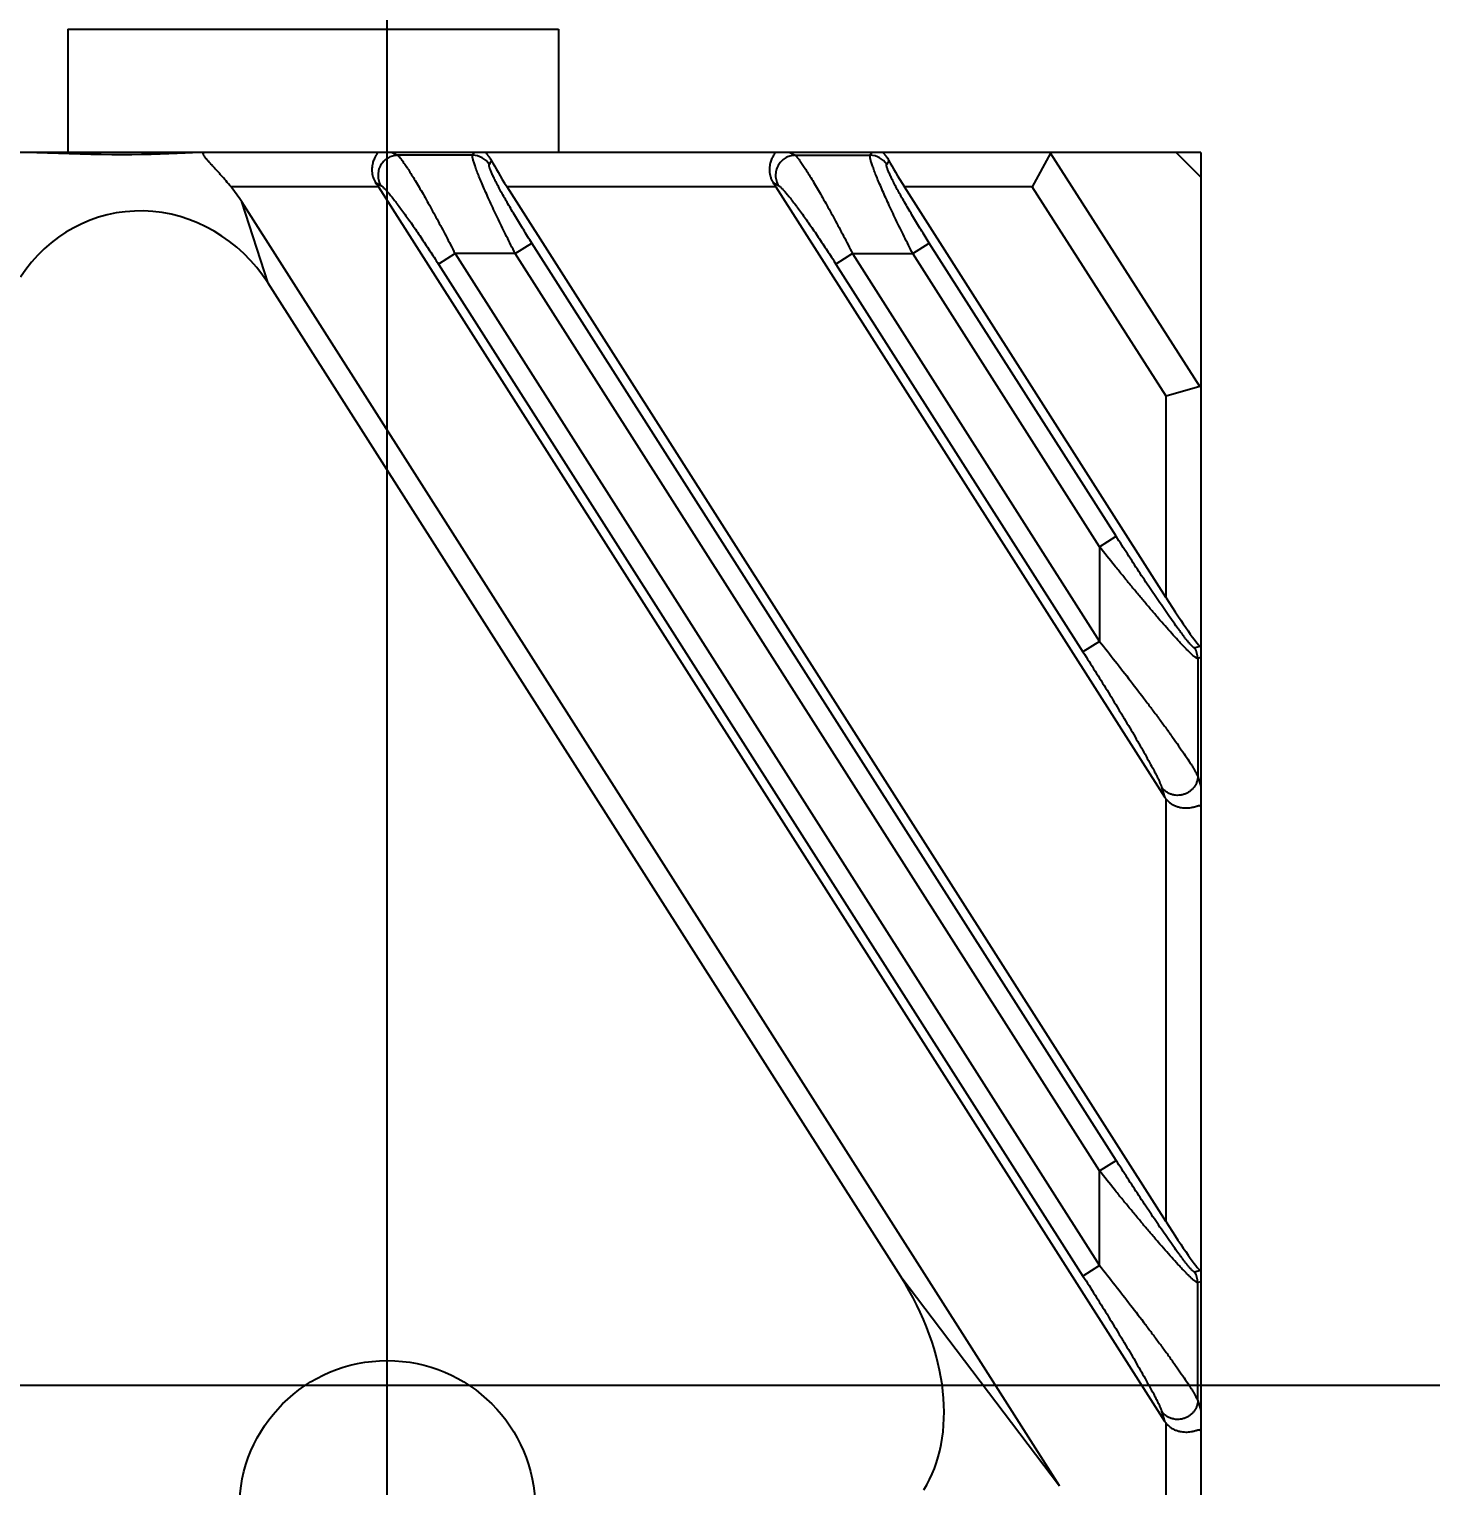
# Model space of a CAD drawing. Header units: millimetres. Extents: x 620 to 19791, y 2539 to 6969.
# Drawn here: x 3100.94 to 3129.37, y 3961.34 to 3990.88 of the extents above; entities that cross this region are included whole.
import ezdxf

# ---------------------------------------------------------------- set-up
doc = ezdxf.new("R2010")
doc.units = ezdxf.units.MM
doc.styles.get("Standard").update_dxf_attribs({"font": 'arial.ttf'})
doc.dimstyles.new('缩小5倍', dxfattribs={"dimtxt": 40, "dimasz": 20, "dimexe": 1, "dimexo": 0.2, "dimgap": 0, "dimtad": 1, "dimtoh": 1, "dimdec": 1, "dimzin": 9, "dimdsep": 46, "dimtxsty": 'Standard', "dimblk": '_FILLED', "dimcen": 0.2, "dimclrd": 256, "dimclre": 256, "dimclrt": 256, "dimadec": 1, "dimazin": 2, "dimtfac": 1, "dimtdec": 1, "dimtofl": 0, "dimtmove": 0, "dimatfit": 3, "dimldrblk": '_FILLED', "dimfxl": 1, "dimtolj": 1, "dimtzin": 0, "dimarcsym": 0})

# ---------------------------------------------------------------- blocks, each defined once
blk = doc.blocks.new('_FILLED')
at = {"color": 0, "linetype": 'ByBlock'}
blk.add_solid([(0, 0), (-1, 0.15), (-1, -0.15)], dxfattribs=at)
blk = doc.blocks.new('*D4')
at = {"lineweight": -2, "transparency": 16777216}
for p, q in [((2541.204, 3961.078), (2541.204, 4164.391)), ((3108.204, 3961.078), (3108.204, 4164.391)), ((2561.204, 4163.391), (3088.204, 4163.391))]:
    blk.add_line(p, q, dxfattribs=at)
at = {"layer": 'Defpoints', "color": 0, "transparency": 16777216}
for p in [(3108.204, 4163.391), (2541.204, 3960.878), (3108.204, 3960.878)]:
    blk.add_point(p, dxfattribs=at)
at = {"lineweight": -2, "transparency": 16777216, "xscale": 20, "yscale": 20, "zscale": 20, "rotation": 180}
blk.add_blockref('_FILLED', (2541.204, 4163.391), dxfattribs=at)
at = {"lineweight": -2, "transparency": 16777216, "xscale": 20, "yscale": 20, "zscale": 20}
blk.add_blockref('_FILLED', (3108.204, 4163.391), dxfattribs=at)
at = {"lineweight": 5, "transparency": 16777216, "insert": (2824.704, 4189.284), "char_height": 40, "attachment_point": 5}
blk.add_mtext('\\A1;567mm [1\'-10 3/8"]', dxfattribs=at)
blk = doc.blocks.new('*D5')
at = {"lineweight": -2, "transparency": 16777216}
for p, q in [((3108.404, 3960.878), (3211.841, 3960.878)), ((3210.841, 3940.878), (3210.841, 3698.378)), ((3108.404, 3678.378), (3211.841, 3678.378))]:
    blk.add_line(p, q, dxfattribs=at)
at = {"layer": 'Defpoints', "color": 0, "transparency": 16777216}
for p in [(3108.204, 3960.878), (3108.204, 3678.378), (3210.841, 3678.378)]:
    blk.add_point(p, dxfattribs=at)
at = {"lineweight": -2, "transparency": 16777216, "xscale": 20, "yscale": 20, "zscale": 20}
for p, rotation in [((3210.841, 3960.878), 90), ((3210.841, 3678.378), 270)]:
    blk.add_blockref('_FILLED', p, dxfattribs=dict(at, rotation=rotation))
at = {"lineweight": 5, "transparency": 16777216, "insert": (3184.947, 3819.628), "char_height": 40, "attachment_point": 5, "rotation": 90}
blk.add_mtext('\\A1;282.5mm [11 1/8"]', dxfattribs=at)
blk = doc.blocks.new('*D13')
at = {"lineweight": -2, "transparency": 16777216}
for p, q in [((3089.904, 3963.378), (3291.871, 3963.378)), ((3290.871, 3695.878), (3290.871, 3943.378)), ((3089.904, 3675.878), (3291.871, 3675.878))]:
    blk.add_line(p, q, dxfattribs=at)
at = {"layer": 'Defpoints', "color": 0, "transparency": 16777216}
for p in [(3089.704, 3963.378), (3290.871, 3963.378), (3089.704, 3675.878)]:
    blk.add_point(p, dxfattribs=at)
at = {"lineweight": -2, "transparency": 16777216, "xscale": 20, "yscale": 20, "zscale": 20}
for p, rotation in [((3290.871, 3963.378), 90), ((3290.871, 3675.878), 270)]:
    blk.add_blockref('_FILLED', p, dxfattribs=dict(at, rotation=rotation))
at = {"lineweight": 5, "transparency": 16777216, "insert": (3264.978, 3819.628), "char_height": 40, "attachment_point": 5, "rotation": 90}
blk.add_mtext('\\A1;287.5mm [11 3/8"]', dxfattribs=at)

msp = doc.modelspace()

# ---------------------------------------------------------------- linework, layer by layer
at = {"color": 7, "linetype": 'Continuous'}
for p, q in [((3101.72888, 3990.87829), (3111.67888, 3990.87829)), ((3101.72888, 3990.87829), (3101.72888, 3988.37829)), ((3111.67888, 3990.87829), (3111.67888, 3988.37829)), ((3124.70388, 3988.37829), (2524.70388, 3988.37829)), ((3108.30564, 3988.37829), (3108.41318, 3988.3193)), ((3109.93685, 3988.3193), (3108.41318, 3988.3193)), ((3109.93685, 3988.3193), (3109.96922, 3988.37829)), ((3116.36833, 3988.37829), (3116.47586, 3988.3193)), ((3116.47586, 3988.3193), (3117.99954, 3988.3193)), ((3117.99954, 3988.3193), (3118.0319, 3988.37829)), ((3121.66053, 3988.36128), (3121.28676, 3987.67829)), ((3124.68687, 3983.63263), (3121.66053, 3988.36128)), ((3124.70388, 3987.87829), (3124.20388, 3988.37829)), ((3124.70388, 3988.37829), (3124.70388, 3650.87829)), ((3110.31737, 3988.21594), (3110.27293, 3988.13492)), ((3118.38006, 3988.21594), (3118.33561, 3988.13492)), ((3107.96869, 3987.7662), (3108.0771, 3987.70672)), ((3116.03137, 3987.7662), (3116.13979, 3987.70672)), ((3108.02526, 3987.67829), (3105.03656, 3987.67829)), ((3108.02526, 3987.67829), (3123.96933, 3962.65112)), ((3116.08795, 3987.67829), (3110.63378, 3987.67829)), ((3124.00388, 3966.69144), (3110.63378, 3987.67829)), ((3116.08795, 3987.67829), (3123.96933, 3975.307)), ((3121.28676, 3987.67829), (3118.69647, 3987.67829)), ((3124.00388, 3979.34732), (3118.69647, 3987.67829)), ((3124.00388, 3983.43279), (3121.28676, 3987.67829)), ((3121.842, 3961.33746), (3105.2524, 3987.37792)), ((3105.78733, 3985.7241), (3105.2524, 3987.37792)), ((3110.80078, 3986.32691), (3111.13685, 3986.54101)), ((3122.98857, 3967.93754), (3111.13685, 3986.54101)), ((3118.86346, 3986.32691), (3119.19954, 3986.54101)), ((3122.98857, 3980.59342), (3119.19954, 3986.54101)), ((3109.58012, 3986.32691), (3109.24405, 3986.11281)), ((3110.80078, 3986.32691), (3109.58012, 3986.32691)), ((3109.58012, 3986.32691), (3122.6525, 3965.80739)), ((3122.6525, 3967.72343), (3110.80078, 3986.32691)), ((3117.64281, 3986.32691), (3117.30673, 3986.11281)), ((3117.64281, 3986.32691), (3118.86346, 3986.32691)), ((3117.64281, 3986.32691), (3122.6525, 3978.46327)), ((3122.6525, 3980.37932), (3118.86346, 3986.32691)), ((3109.24405, 3986.11281), (3122.31642, 3965.59328)), ((3117.30673, 3986.11281), (3122.31642, 3978.24917)), ((3118.61845, 3965.58328), (3105.78733, 3985.7241)), ((3124.68687, 3983.63263), (3124.00388, 3983.43279)), ((3124.00388, 3979.34732), (3124.00388, 3983.43279)), ((3122.6525, 3980.37932), (3122.98857, 3980.59342)), ((3122.6525, 3980.37932), (3122.6525, 3978.46327)), ((3122.6525, 3978.46327), (3122.31642, 3978.24917)), ((3124.69104, 3978.36094), (3124.58248, 3978.3293)), ((3124.70388, 3978.13239), (3124.64489, 3978.1152)), ((3124.64489, 3978.1152), (3124.64489, 3975.72351)), ((3124.64489, 3975.72351), (3124.70388, 3975.5211)), ((3123.91034, 3975.5094), (3123.96933, 3975.307)), ((3124.00388, 3966.69144), (3124.00388, 3975.26008)), ((3122.6525, 3967.72343), (3122.98857, 3967.93754)), ((3122.6525, 3965.80739), (3122.6525, 3967.72343)), ((3118.61845, 3965.58328), (3121.842, 3961.33746)), ((3122.6525, 3965.80739), (3122.31642, 3965.59328)), ((3124.69104, 3965.70506), (3124.58248, 3965.67342)), ((3124.70388, 3965.47651), (3124.64489, 3965.45932)), ((3124.64489, 3963.06763), (3124.64489, 3965.45932)), ((3124.64489, 3963.06763), (3124.70388, 3962.86522)), ((3123.91034, 3962.85352), (3123.96933, 3962.65112)), ((3124.00388, 3950.90431), (3124.00388, 3962.6042))]:
    msp.add_line(p, q, dxfattribs=at)
msp.add_circle((3108.20388, 3960.87829), 3, dxfattribs=at)
for centre, radius, start, end in [((3109.93505, 3987.91754), 0.40177, 32.75676, 89.74324), ((3117.99774, 3987.91754), 0.40177, 32.75676, 89.74324), ((3124.24333, 3978.1143), 0.40156, 0.128207, 32.371793), ((3124.24333, 3965.45842), 0.40156, 0.128206, 32.371794)]:
    msp.add_arc(centre, radius, start, end, dxfattribs=at)
for centre, major_axis, ratio, start_param, end_param in [((3101.81402, 3988.60979), (3.1798, -0.08678), 0.08095857, -1.79638852, -0.69490609), ((3122.13855, 3987.67829), (-0.46776, 0.69455), 0.18634747, -0.12484604, 0.09609308), ((3110.70639, 3987.67829), (-0.44888, 0.69922), 0.07362361, 0.64774565, 1.52356709), ((3118.76908, 3987.67829), (-0.44888, 0.69922), 0.07362361, 0.64774565, 1.52356709), ((3107.95265, 3987.67829), (-0.44888, 0.69922), 0.07362361, -1.61802557, -1.49211468), ((3116.01534, 3987.67829), (-0.44888, 0.69922), 0.07362361, -1.61802557, -1.49211468), ((3102.75983, 3985.68567), (-0.97745, 3.02196), 0.94455279, -1.30214878, -1.18496942), ((3103.29475, 3984.03185), (-0.97745, 3.02196), 0.94455279, -1.30214878, 0.66288791), ((3124.00388, 3984.76371), (-0.68746, 1.12912), 0.11683323, -3.17294303, -2.95200392), ((3124.00388, 3979.4613), (-0.69809, 1.10419), 0.04675252, -4.63857363, -3.25959381), ((3124.30235, 3975.53157), (-0.11727, 0.40235), 0.95443909, -4.41599722, -4.27603527), ((3124.00388, 3966.80542), (-0.69809, 1.10419), 0.04675252, -4.63857363, -3.25959381), ((3115.92933, 3964.19954), (2.65175, -3.49268), 0.68410828, 0.24776811, 1.45101728), ((3124.30235, 3962.87569), (-0.11727, 0.40235), 0.95443909, -4.41599722, -4.27603527)]:
    msp.add_ellipse(centre, major_axis=major_axis, ratio=ratio, start_param=start_param, end_param=end_param, dxfattribs=at)
for points, knots in [([(3105.03656, 3987.67829), (3105.00313, 3987.7197), (3104.93558, 3987.80073), (3104.84914, 3987.89913), (3104.78038, 3987.97532), (3104.73015, 3988.03028), (3104.68141, 3988.08335), (3104.63486, 3988.13423), (3104.59144, 3988.18253), (3104.55236, 3988.22766), (3104.52356, 3988.26326), (3104.50422, 3988.2897), (3104.49253, 3988.30724), (3104.48327, 3988.32318), (3104.47663, 3988.33732), (3104.47321, 3988.34808), (3104.47215, 3988.35564), (3104.47213, 3988.36173), (3104.47358, 3988.3673), (3104.47669, 3988.37159), (3104.48081, 3988.37507), (3104.48801, 3988.37781), (3104.49428, 3988.37829), (3104.4977, 3988.37829)], [0, 0, 0, 0, 0.17271926, 0.34236681, 0.4250932, 0.50583741, 0.58403542, 0.65897743, 0.72968778, 0.79484989, 0.85271646, 0.87825443, 0.90114463, 0.92112696, 0.93802156, 0.95178812, 0.95757808, 0.96272127, 0.97152749, 0.97560879, 0.97974496, 0.98888767, 1, 1, 1, 1]), ([(3107.97987, 3988.37829), (3107.98264, 3988.37829), (3107.98659, 3988.37805), (3107.99139, 3988.37683), (3107.99422, 3988.37558), (3107.99648, 3988.37393), (3107.99867, 3988.3711), (3107.99947, 3988.36734), (3107.99917, 3988.36334), (3107.99807, 3988.35834), (3107.99532, 3988.35128), (3107.99065, 3988.34193), (3107.98473, 3988.33125), (3107.97783, 3988.31928), (3107.97023, 3988.30606), (3107.96219, 3988.29159), (3107.95082, 3988.27007), (3107.93665, 3988.24022), (3107.92121, 3988.20058), (3107.90799, 3988.15628), (3107.89811, 3988.10754), (3107.89268, 3988.05474), (3107.89281, 3987.99854), (3107.89958, 3987.93994), (3107.91392, 3987.88031), (3107.93646, 3987.82143), (3107.95703, 3987.78413), (3107.96869, 3987.7662)], [0, 0, 0, 0, 0.01257702, 0.01781054, 0.02241465, 0.0265236, 0.03037052, 0.03842193, 0.04317076, 0.04857674, 0.06155964, 0.0774419, 0.09599931, 0.11697772, 0.14012676, 0.1652091, 0.19206468, 0.25060072, 0.31501815, 0.38494196, 0.46013615, 0.54038439, 0.62539426, 0.71467579, 0.80748501, 0.90293529, 1, 1, 1, 1]), ([(3108.41318, 3988.3193), (3108.37824, 3988.31882), (3108.30801, 3988.30836), (3108.21059, 3988.26556), (3108.12731, 3988.19866), (3108.06408, 3988.11234), (3108.02525, 3988.01263), (3108.01357, 3987.90645), (3108.02982, 3987.80129), (3108.05874, 3987.73644), (3108.0771, 3987.70672)], [0, 0, 0, 0, 0.12430884, 0.24913682, 0.37443478, 0.5, 0.62556522, 0.75086319, 0.87569116, 1, 1, 1, 1]), ([(3108.41318, 3988.3193), (3108.41805, 3988.31596), (3108.42846, 3988.30731), (3108.44454, 3988.29126), (3108.46294, 3988.27057), (3108.48356, 3988.24534), (3108.5063, 3988.21567), (3108.54109, 3988.168), (3108.58894, 3988.09827), (3108.65087, 3988.00308), (3108.71897, 3987.89402), (3108.79245, 3987.77247), (3108.87055, 3987.63978), (3108.95253, 3987.49728), (3109.06842, 3987.29175), (3109.21787, 3987.01936), (3109.39907, 3986.6788), (3109.51972, 3986.44542), (3109.58012, 3986.32691)], [0, 0, 0, 0, 0.00766404, 0.0174775, 0.02944702, 0.04354253, 0.05971558, 0.07790581, 0.12004581, 0.16934216, 0.22513027, 0.28673382, 0.35348578, 0.42473894, 0.49986984, 0.65939858, 0.82754437, 1, 1, 1, 1]), ([(3110.80078, 3986.32691), (3110.74186, 3986.44251), (3110.6268, 3986.67146), (3110.48778, 3986.95652), (3110.38216, 3987.17882), (3110.30796, 3987.33804), (3110.23846, 3987.49047), (3110.17436, 3987.63466), (3110.1164, 3987.76907), (3110.06531, 3987.89215), (3110.02178, 3988.00231), (3109.98646, 3988.09806), (3109.96302, 3988.1684), (3109.94913, 3988.2165), (3109.94174, 3988.2459), (3109.93672, 3988.27081), (3109.93409, 3988.29114), (3109.9338, 3988.30528), (3109.93508, 3988.31414), (3109.93617, 3988.31774), (3109.93685, 3988.3193)], [0, 0, 0, 0, 0.17862961, 0.35274656, 0.43660497, 0.51745044, 0.59457792, 0.66724445, 0.73467739, 0.79608748, 0.85069131, 0.89774174, 0.93657107, 0.95273152, 0.96665189, 0.97830457, 0.98768958, 0.99485788, 0.99766249, 1, 1, 1, 1]), ([(3110.31737, 3988.21594), (3110.31106, 3988.22825), (3110.29796, 3988.25143), (3110.27673, 3988.28316), (3110.25876, 3988.30664), (3110.24503, 3988.32332), (3110.23569, 3988.3343), (3110.22723, 3988.34415), (3110.21991, 3988.3528), (3110.21403, 3988.36022), (3110.21026, 3988.36571), (3110.20835, 3988.36954), (3110.20739, 3988.37229), (3110.20729, 3988.37504), (3110.20882, 3988.37687), (3110.21049, 3988.37773), (3110.21265, 3988.37821), (3110.21426, 3988.37829), (3110.21514, 3988.37829)], [0, 0, 0, 0, 0.20431744, 0.39289585, 0.56340273, 0.64080564, 0.71209165, 0.77632748, 0.83252891, 0.87952524, 0.91623259, 0.93059121, 0.94239371, 0.95973252, 0.96750106, 0.9763091, 0.98700364, 1, 1, 1, 1]), ([(3116.04255, 3988.37829), (3116.04532, 3988.37829), (3116.04928, 3988.37805), (3116.05408, 3988.37683), (3116.05691, 3988.37558), (3116.05916, 3988.37393), (3116.06136, 3988.3711), (3116.06216, 3988.36734), (3116.06185, 3988.36334), (3116.06076, 3988.35834), (3116.058, 3988.35128), (3116.05334, 3988.34193), (3116.04741, 3988.33125), (3116.04051, 3988.31928), (3116.03291, 3988.30606), (3116.02488, 3988.29159), (3116.01351, 3988.27007), (3115.99934, 3988.24022), (3115.98389, 3988.20058), (3115.97068, 3988.15628), (3115.9608, 3988.10754), (3115.95537, 3988.05474), (3115.95549, 3987.99854), (3115.96227, 3987.93994), (3115.9766, 3987.88031), (3115.99915, 3987.82143), (3116.01971, 3987.78413), (3116.03137, 3987.7662)], [0, 0, 0, 0, 0.01257702, 0.01781054, 0.02241465, 0.0265236, 0.03037052, 0.03842193, 0.04317076, 0.04857674, 0.06155964, 0.0774419, 0.09599931, 0.11697772, 0.14012676, 0.1652091, 0.19206468, 0.25060072, 0.31501815, 0.38494196, 0.46013615, 0.54038439, 0.62539426, 0.71467579, 0.80748501, 0.90293529, 1, 1, 1, 1]), ([(3116.47586, 3988.3193), (3116.44093, 3988.31882), (3116.3707, 3988.30836), (3116.27327, 3988.26556), (3116.19, 3988.19866), (3116.12676, 3988.11234), (3116.08794, 3988.01263), (3116.07626, 3987.90645), (3116.09251, 3987.80129), (3116.12143, 3987.73644), (3116.13979, 3987.70672)], [0, 0, 0, 0, 0.12430885, 0.24913682, 0.37443478, 0.5, 0.62556522, 0.75086319, 0.87569116, 1, 1, 1, 1]), ([(3116.47586, 3988.3193), (3116.48074, 3988.31596), (3116.49114, 3988.30731), (3116.50723, 3988.29126), (3116.52563, 3988.27057), (3116.54624, 3988.24534), (3116.56899, 3988.21567), (3116.60378, 3988.168), (3116.65163, 3988.09827), (3116.71355, 3988.00308), (3116.78165, 3987.89402), (3116.85513, 3987.77247), (3116.93323, 3987.63978), (3117.01521, 3987.49729), (3117.13111, 3987.29175), (3117.28055, 3987.01936), (3117.46175, 3986.6788), (3117.5824, 3986.44542), (3117.64281, 3986.32691)], [0, 0, 0, 0, 0.00766404, 0.0174775, 0.02944702, 0.04354252, 0.05971558, 0.0779058, 0.12004579, 0.16934213, 0.22513022, 0.28673376, 0.35348571, 0.42473888, 0.49986979, 0.6593986, 0.82754442, 1, 1, 1, 1]), ([(3118.86346, 3986.32691), (3118.80454, 3986.44251), (3118.68949, 3986.67146), (3118.55046, 3986.95652), (3118.44485, 3987.17882), (3118.37065, 3987.33804), (3118.30114, 3987.49047), (3118.23705, 3987.63466), (3118.17909, 3987.76907), (3118.128, 3987.89215), (3118.08446, 3988.00231), (3118.04914, 3988.09806), (3118.0257, 3988.1684), (3118.01182, 3988.2165), (3118.00443, 3988.2459), (3117.99941, 3988.27081), (3117.99678, 3988.29114), (3117.99649, 3988.30528), (3117.99776, 3988.31414), (3117.99886, 3988.31774), (3117.99954, 3988.3193)], [0, 0, 0, 0, 0.17862977, 0.35274672, 0.43660514, 0.51745062, 0.5945781, 0.66724462, 0.73467756, 0.79608764, 0.85069145, 0.89774188, 0.93657118, 0.95273158, 0.96665192, 0.97830459, 0.98768958, 0.99485788, 0.99766249, 1, 1, 1, 1]), ([(3118.38006, 3988.21594), (3118.37375, 3988.22825), (3118.36064, 3988.25143), (3118.33942, 3988.28316), (3118.32145, 3988.30664), (3118.30771, 3988.32332), (3118.29838, 3988.3343), (3118.28992, 3988.34415), (3118.2826, 3988.3528), (3118.27671, 3988.36022), (3118.27295, 3988.36571), (3118.27104, 3988.36954), (3118.27007, 3988.37229), (3118.26998, 3988.37504), (3118.27151, 3988.37687), (3118.27317, 3988.37773), (3118.27534, 3988.37821), (3118.27694, 3988.37829), (3118.27782, 3988.37829)], [0, 0, 0, 0, 0.20431744, 0.39289584, 0.56340271, 0.64080563, 0.71209164, 0.77632747, 0.83252891, 0.87952523, 0.91623258, 0.93059121, 0.94239371, 0.95973252, 0.96750106, 0.97630911, 0.98700364, 1, 1, 1, 1]), ([(3111.13685, 3986.54101), (3111.07954, 3986.63097), (3110.96726, 3986.80964), (3110.80554, 3987.0746), (3110.67815, 3987.29041), (3110.58353, 3987.45592), (3110.5189, 3987.57179), (3110.45998, 3987.68059), (3110.40761, 3987.78095), (3110.36261, 3987.87143), (3110.33057, 3987.94021), (3110.30947, 3987.98928), (3110.29673, 3988.02098), (3110.28639, 3988.04918), (3110.27852, 3988.07373), (3110.27314, 3988.09452), (3110.27056, 3988.10954), (3110.26999, 3988.1196), (3110.27029, 3988.12703), (3110.27143, 3988.13219), (3110.27293, 3988.13492)], [0, 0, 0, 0, 0.1756725, 0.34751936, 0.51119641, 0.58838076, 0.66148693, 0.72969961, 0.79214529, 0.84791499, 0.8961025, 0.91708689, 0.93586948, 0.95237199, 0.96653128, 0.97831341, 0.98772715, 0.99157067, 0.994868, 1, 1, 1, 1]), ([(3119.19954, 3986.54101), (3119.14222, 3986.63097), (3119.02994, 3986.80964), (3118.86823, 3987.0746), (3118.74083, 3987.29041), (3118.64621, 3987.45592), (3118.58158, 3987.57179), (3118.52267, 3987.68059), (3118.47029, 3987.78095), (3118.42529, 3987.87143), (3118.39326, 3987.94021), (3118.37216, 3987.98928), (3118.35942, 3988.02098), (3118.34908, 3988.04918), (3118.3412, 3988.07373), (3118.33582, 3988.09452), (3118.33325, 3988.10954), (3118.33267, 3988.1196), (3118.33298, 3988.12703), (3118.33411, 3988.13219), (3118.33561, 3988.13492)], [0, 0, 0, 0, 0.17567265, 0.34751952, 0.51119659, 0.58838093, 0.66148711, 0.72969979, 0.79214545, 0.84791513, 0.89610264, 0.91708703, 0.9358696, 0.95237206, 0.96653132, 0.97831343, 0.98772715, 0.99157067, 0.994868, 1, 1, 1, 1]), ([(3108.0771, 3987.70672), (3108.08209, 3987.70398), (3108.09281, 3987.69684), (3108.10954, 3987.68339), (3108.12867, 3987.66604), (3108.15008, 3987.64492), (3108.17366, 3987.62015), (3108.20948, 3987.58061), (3108.25858, 3987.52305), (3108.32188, 3987.44483), (3108.39103, 3987.35588), (3108.46516, 3987.25744), (3108.54348, 3987.15069), (3108.62526, 3987.03672), (3108.74002, 3986.87359), (3108.8874, 3986.65841), (3109.06582, 3986.38996), (3109.1846, 3986.20611), (3109.24405, 3986.11281)], [0, 0, 0, 0, 0.00861548, 0.01945506, 0.03250532, 0.04771376, 0.06500856, 0.08430547, 0.12852608, 0.17959919, 0.23674199, 0.29920162, 0.36627417, 0.43730938, 0.51170719, 0.66841849, 0.83240191, 1, 1, 1, 1]), ([(3116.13979, 3987.70672), (3116.14478, 3987.70398), (3116.15549, 3987.69684), (3116.17223, 3987.68339), (3116.19136, 3987.66604), (3116.21276, 3987.64492), (3116.23634, 3987.62015), (3116.27216, 3987.58061), (3116.32126, 3987.52305), (3116.38456, 3987.44483), (3116.45371, 3987.35588), (3116.52785, 3987.25744), (3116.60617, 3987.15069), (3116.68794, 3987.03672), (3116.8027, 3986.87359), (3116.95009, 3986.65841), (3117.1285, 3986.38996), (3117.24729, 3986.20611), (3117.30673, 3986.11281)], [0, 0, 0, 0, 0.00861548, 0.01945506, 0.03250532, 0.04771375, 0.06500855, 0.08430546, 0.12852606, 0.17959916, 0.23674195, 0.29920156, 0.36627411, 0.43730932, 0.51170715, 0.66841851, 0.83240195, 1, 1, 1, 1]), ([(3124.64489, 3978.1152), (3124.64289, 3978.11473), (3124.63795, 3978.11492), (3124.62993, 3978.11741), (3124.6202, 3978.12206), (3124.60878, 3978.12889), (3124.59567, 3978.13788), (3124.57471, 3978.15371), (3124.54492, 3978.17872), (3124.50534, 3978.21469), (3124.46065, 3978.25761), (3124.41143, 3978.3068), (3124.35826, 3978.36158), (3124.30167, 3978.42131), (3124.2203, 3978.50888), (3124.11325, 3978.62698), (3123.97999, 3978.7775), (3123.84107, 3978.93735), (3123.69803, 3979.10446), (3123.55202, 3979.27725), (3123.40392, 3979.4545), (3123.25443, 3979.63523), (3123.1041, 3979.81868), (3122.90276, 3980.0665), (3122.75243, 3980.25382), (3122.6525, 3980.37932)], [0, 0, 0, 0, 0.00203554, 0.00476505, 0.00830601, 0.01270108, 0.01795617, 0.02406326, 0.03874547, 0.05651958, 0.07710574, 0.10020837, 0.12553848, 0.15282458, 0.18182241, 0.2441016, 0.31093273, 0.38122699, 0.45416706, 0.52912415, 0.60561864, 0.68327128, 0.76176983, 0.84087201, 1, 1, 1, 1]), ([(3124.58248, 3978.3293), (3124.58072, 3978.32879), (3124.57753, 3978.32904), (3124.57332, 3978.33042), (3124.56775, 3978.33303), (3124.55983, 3978.33817), (3124.54929, 3978.34653), (3124.53718, 3978.35744), (3124.52359, 3978.3708), (3124.50861, 3978.38649), (3124.48591, 3978.41147), (3124.45492, 3978.44762), (3124.41518, 3978.49634), (3124.37211, 3978.55111), (3124.32629, 3978.61099), (3124.27823, 3978.6752), (3124.21045, 3978.76737), (3124.12273, 3978.88936), (3124.01506, 3979.04238), (3123.90449, 3979.20223), (3123.79197, 3979.36723), (3123.67815, 3979.53614), (3123.56351, 3979.70807), (3123.44842, 3979.88234), (3123.33315, 3980.05841), (3123.17934, 3980.29529), (3123.0647, 3980.47392), (3122.98857, 3980.59342)], [0, 0, 0, 0, 0.00198767, 0.00327679, 0.00480063, 0.00860515, 0.0134509, 0.01932777, 0.02620572, 0.03403614, 0.04276354, 0.06267516, 0.08546493, 0.11069116, 0.13795535, 0.16693249, 0.19733599, 0.26156813, 0.3292677, 0.399486, 0.47156847, 0.54504206, 0.61955222, 0.69483657, 0.77067951, 0.84692022, 1, 1, 1, 1]), ([(3122.6525, 3978.46327), (3122.75885, 3978.3297), (3122.96946, 3978.06306), (3123.27947, 3977.664), (3123.53143, 3977.33384), (3123.72676, 3977.07387), (3123.8676, 3976.88422), (3124.00308, 3976.69937), (3124.13198, 3976.52074), (3124.25274, 3976.35019), (3124.36329, 3976.19021), (3124.44736, 3976.06449), (3124.50716, 3975.9716), (3124.54591, 3975.90942), (3124.57956, 3975.85308), (3124.60751, 3975.80337), (3124.62658, 3975.76626), (3124.63828, 3975.74044), (3124.64292, 3975.72891), (3124.64489, 3975.72351)], [0, 0, 0, 0, 0.15103707, 0.30058601, 0.44701642, 0.5184388, 0.58823699, 0.65599242, 0.72117777, 0.78310059, 0.84084784, 0.89320499, 0.9168788, 0.9385734, 0.95801794, 0.97492819, 0.98901284, 0.99490941, 1, 1, 1, 1]), ([(3124.70388, 3978.36251), (3124.70388, 3978.3617), (3124.70379, 3978.36024), (3124.70324, 3978.35832), (3124.70218, 3978.35695), (3124.70057, 3978.35639), (3124.69865, 3978.35664), (3124.69643, 3978.35751), (3124.69382, 3978.35898), (3124.69202, 3978.36023), (3124.69104, 3978.36094)], [0, 0, 0, 0, 0.13429604, 0.23983825, 0.32533598, 0.40808756, 0.50825041, 0.63779433, 0.80126964, 1, 1, 1, 1]), ([(3122.31642, 3978.24917), (3122.39885, 3978.11978), (3122.56221, 3977.8613), (3122.803, 3977.47415), (3122.99929, 3977.1531), (3123.15229, 3976.89909), (3123.2636, 3976.71223), (3123.37154, 3976.52874), (3123.4753, 3976.34973), (3123.57381, 3976.17671), (3123.66553, 3976.01186), (3123.73633, 3975.88063), (3123.78761, 3975.78212), (3123.82156, 3975.71487), (3123.85145, 3975.65319), (3123.87659, 3975.5982), (3123.89385, 3975.55695), (3123.90443, 3975.52821), (3123.90859, 3975.5154), (3123.91034, 3975.5094)], [0, 0, 0, 0, 0.14507142, 0.28914932, 0.4311314, 0.50090791, 0.569567, 0.63680319, 0.70221107, 0.76523032, 0.82507416, 0.88059639, 0.90623332, 0.93009361, 0.95183219, 0.9710444, 0.9872639, 0.99409868, 1, 1, 1, 1]), ([(3124.64489, 3975.72351), (3124.64436, 3975.70313), (3124.63988, 3975.66226), (3124.62322, 3975.60275), (3124.59701, 3975.5463), (3124.56194, 3975.49436), (3124.5189, 3975.44824), (3124.46898, 3975.40909), (3124.41344, 3975.37789), (3124.35369, 3975.35543), (3124.29123, 3975.34227), (3124.22763, 3975.33874), (3124.16449, 3975.34494), (3124.10341, 3975.36071), (3124.04593, 3975.38567), (3123.99349, 3975.4192), (3123.94746, 3975.46044), (3123.92173, 3975.49251), (3123.91034, 3975.5094)], [0, 0, 0, 0, 0.06111346, 0.12261373, 0.18453426, 0.2469212, 0.30974327, 0.37293634, 0.43639782, 0.5, 0.56360218, 0.62706366, 0.69025673, 0.7530788, 0.81546574, 0.87738627, 0.93888654, 1, 1, 1, 1]), ([(3124.00388, 3975.26008), (3124.01945, 3975.24168), (3124.05359, 3975.20746), (3124.11178, 3975.16493), (3124.17468, 3975.1317), (3124.23982, 3975.10774), (3124.30493, 3975.09251), (3124.36805, 3975.08505), (3124.42763, 3975.08417), (3124.4826, 3975.08851), (3124.52501, 3975.09548), (3124.55611, 3975.10235), (3124.58344, 3975.10928), (3124.60861, 3975.11667), (3124.63169, 3975.12371), (3124.64662, 3975.12805), (3124.65992, 3975.13132), (3124.67157, 3975.13314), (3124.6817, 3975.13307), (3124.69036, 3975.13025), (3124.69699, 3975.12415), (3124.70121, 3975.1152), (3124.70348, 3975.10387), (3124.70388, 3975.0955), (3124.70388, 3975.09097)], [0, 0, 0, 0, 0.09209158, 0.18383006, 0.27448203, 0.36304114, 0.44837598, 0.52945733, 0.60545914, 0.67576552, 0.73991331, 0.76953888, 0.79743926, 0.84767634, 0.86977354, 0.8896408, 0.90710686, 0.92207428, 0.93464736, 0.94548864, 0.95605653, 0.9680868, 0.98267514, 1, 1, 1, 1]), ([(3124.58248, 3965.67342), (3124.58072, 3965.6729), (3124.57753, 3965.67316), (3124.57332, 3965.67454), (3124.56775, 3965.67714), (3124.55983, 3965.68229), (3124.54929, 3965.69065), (3124.53718, 3965.70156), (3124.52359, 3965.71492), (3124.50861, 3965.73061), (3124.48591, 3965.75559), (3124.45492, 3965.79174), (3124.41518, 3965.84046), (3124.37211, 3965.89523), (3124.32629, 3965.95511), (3124.27823, 3966.01931), (3124.21045, 3966.11149), (3124.12273, 3966.23348), (3124.01507, 3966.3865), (3123.90449, 3966.54635), (3123.79197, 3966.71134), (3123.67815, 3966.88026), (3123.56351, 3967.05219), (3123.44842, 3967.22646), (3123.33315, 3967.40252), (3123.17934, 3967.63941), (3123.0647, 3967.81804), (3122.98857, 3967.93754)], [0, 0, 0, 0, 0.00198766, 0.00327677, 0.0048006, 0.00860511, 0.01345081, 0.01932765, 0.02620558, 0.03403598, 0.04276336, 0.06267499, 0.08546476, 0.110691, 0.13795519, 0.16693237, 0.19733587, 0.26156798, 0.32926736, 0.39948554, 0.47156779, 0.54504148, 0.61955169, 0.69483614, 0.77067922, 0.84692011, 1, 1, 1, 1]), ([(3124.64489, 3965.45932), (3124.64289, 3965.45885), (3124.63795, 3965.45904), (3124.62993, 3965.46153), (3124.6202, 3965.46618), (3124.60878, 3965.47301), (3124.59567, 3965.482), (3124.57471, 3965.49782), (3124.54492, 3965.52284), (3124.50534, 3965.55881), (3124.46065, 3965.60173), (3124.41143, 3965.65092), (3124.35826, 3965.7057), (3124.30167, 3965.76543), (3124.22031, 3965.85299), (3124.11325, 3965.9711), (3123.97999, 3966.12162), (3123.84107, 3966.28147), (3123.69803, 3966.44858), (3123.55202, 3966.62137), (3123.40392, 3966.79862), (3123.25444, 3966.97935), (3123.1041, 3967.16279), (3122.90276, 3967.41062), (3122.75243, 3967.59794), (3122.6525, 3967.72343)], [0, 0, 0, 0, 0.00203553, 0.00476504, 0.00830599, 0.01270101, 0.01795607, 0.02406316, 0.03874533, 0.05651944, 0.07710559, 0.10020823, 0.12553832, 0.15282446, 0.1818223, 0.24410148, 0.31093247, 0.38122647, 0.45416628, 0.52912345, 0.60561795, 0.68327075, 0.76176944, 0.84087186, 1, 1, 1, 1]), ([(3122.31642, 3965.59328), (3122.39885, 3965.4639), (3122.56221, 3965.20542), (3122.803, 3964.81827), (3122.99929, 3964.49722), (3123.15229, 3964.2432), (3123.2636, 3964.05635), (3123.37154, 3963.87286), (3123.4753, 3963.69385), (3123.5738, 3963.52083), (3123.66553, 3963.35598), (3123.73633, 3963.22475), (3123.78761, 3963.12624), (3123.82156, 3963.05899), (3123.85145, 3962.99731), (3123.87659, 3962.94232), (3123.89385, 3962.90107), (3123.90443, 3962.87233), (3123.90859, 3962.85951), (3123.91034, 3962.85352)], [0, 0, 0, 0, 0.1450714, 0.2891492, 0.43113122, 0.50090768, 0.56956677, 0.63680291, 0.70221077, 0.76523004, 0.82507389, 0.8805961, 0.90623297, 0.93009336, 0.95183197, 0.97104429, 0.98726386, 0.99409867, 1, 1, 1, 1]), ([(3122.6525, 3965.80739), (3122.75885, 3965.67382), (3122.96946, 3965.40718), (3123.27947, 3965.00812), (3123.53143, 3964.67796), (3123.72676, 3964.41799), (3123.8676, 3964.22834), (3124.00308, 3964.04349), (3124.13198, 3963.86486), (3124.25274, 3963.69431), (3124.36329, 3963.53433), (3124.44736, 3963.40861), (3124.50716, 3963.31572), (3124.54591, 3963.25354), (3124.57956, 3963.1972), (3124.60751, 3963.14749), (3124.62658, 3963.11038), (3124.63828, 3963.08456), (3124.64292, 3963.07303), (3124.64489, 3963.06763)], [0, 0, 0, 0, 0.15103706, 0.30058588, 0.44701623, 0.51843855, 0.58823674, 0.65599215, 0.72117747, 0.78310029, 0.84084757, 0.8932047, 0.91687851, 0.93857317, 0.95801777, 0.9749281, 0.98901281, 0.99490941, 1, 1, 1, 1]), ([(3124.70388, 3965.70663), (3124.70388, 3965.70581), (3124.70379, 3965.70436), (3124.70324, 3965.70244), (3124.70218, 3965.70107), (3124.70057, 3965.70051), (3124.69865, 3965.70076), (3124.69643, 3965.70163), (3124.69382, 3965.7031), (3124.69202, 3965.70435), (3124.69104, 3965.70506)], [0, 0, 0, 0, 0.13429604, 0.23983825, 0.32533598, 0.40808756, 0.50825041, 0.63779433, 0.80126964, 1, 1, 1, 1]), ([(3124.64489, 3963.06763), (3124.64436, 3963.04725), (3124.63988, 3963.00638), (3124.62322, 3962.94687), (3124.59701, 3962.89042), (3124.56194, 3962.83848), (3124.5189, 3962.79236), (3124.46898, 3962.75321), (3124.41344, 3962.72201), (3124.35369, 3962.69955), (3124.29123, 3962.68639), (3124.22763, 3962.68286), (3124.16449, 3962.68906), (3124.10341, 3962.70483), (3124.04593, 3962.72979), (3123.99349, 3962.76332), (3123.94746, 3962.80456), (3123.92173, 3962.83662), (3123.91034, 3962.85352)], [0, 0, 0, 0, 0.06111346, 0.12261373, 0.18453426, 0.2469212, 0.30974327, 0.37293634, 0.43639782, 0.5, 0.56360218, 0.62706366, 0.69025673, 0.7530788, 0.81546574, 0.87738627, 0.93888654, 1, 1, 1, 1]), ([(3124.00388, 3962.6042), (3124.01945, 3962.5858), (3124.05359, 3962.55157), (3124.11178, 3962.50905), (3124.17468, 3962.47582), (3124.23982, 3962.45186), (3124.30493, 3962.43663), (3124.36805, 3962.42917), (3124.42763, 3962.42829), (3124.4826, 3962.43263), (3124.52501, 3962.4396), (3124.55611, 3962.44646), (3124.58344, 3962.4534), (3124.60861, 3962.46079), (3124.63169, 3962.46783), (3124.64662, 3962.47217), (3124.65992, 3962.47544), (3124.67157, 3962.47726), (3124.6817, 3962.47719), (3124.69036, 3962.47437), (3124.69699, 3962.46827), (3124.70121, 3962.45932), (3124.70348, 3962.44798), (3124.70388, 3962.43962), (3124.70388, 3962.43509)], [0, 0, 0, 0, 0.09209158, 0.18383006, 0.27448203, 0.36304114, 0.44837598, 0.52945733, 0.60545914, 0.67576552, 0.73991331, 0.76953888, 0.79743926, 0.84767634, 0.86977354, 0.8896408, 0.90710686, 0.92207428, 0.93464736, 0.94548864, 0.95605653, 0.9680868, 0.98267514, 1, 1, 1, 1])]:
    msp.add_open_spline(points, degree=3, knots=knots, dxfattribs=at)

# ---------------------------------------------------------------- dimensions: what is measured, and where the dimension line sits
at = {"color": 1, "lineweight": 5}
dim = msp.add_linear_dim(base=(3108.20388, 4163.39059), p1=(2541.20388, 3960.87829), p2=(3108.20388, 3960.87829), dimstyle='缩小5倍', override={"dimpost": 'mm'}, dxfattribs=at)
dim.commit()
dim.dimension.update_dxf_attribs({"geometry": '*D4', "text_midpoint": (2824.70388, 4163.39059), "dimtype": 160})
at = {"color": 6, "lineweight": 5}
dim = msp.add_linear_dim(base=(3290.87114, 3963.37829), p1=(3089.70388, 3675.87829), p2=(3089.70388, 3963.37829), angle=90, dimstyle='缩小5倍', override={"dimpost": 'mm'}, dxfattribs=at)
dim.commit()
dim.dimension.update_dxf_attribs({"geometry": '*D13', "text_midpoint": (3290.87114, 3819.62829), "dimtype": 160})
at = {"color": 1, "lineweight": 5}
dim = msp.add_linear_dim(base=(3210.84095, 3678.37829), p1=(3108.20388, 3960.87829), p2=(3108.20388, 3678.37829), angle=90, dimstyle='缩小5倍', override={"dimpost": 'mm'}, dxfattribs=at)
dim.commit()
dim.dimension.update_dxf_attribs({"geometry": '*D5', "text_midpoint": (3210.84095, 3819.62829), "dimtype": 160})

doc.saveas('drawing.dxf')
